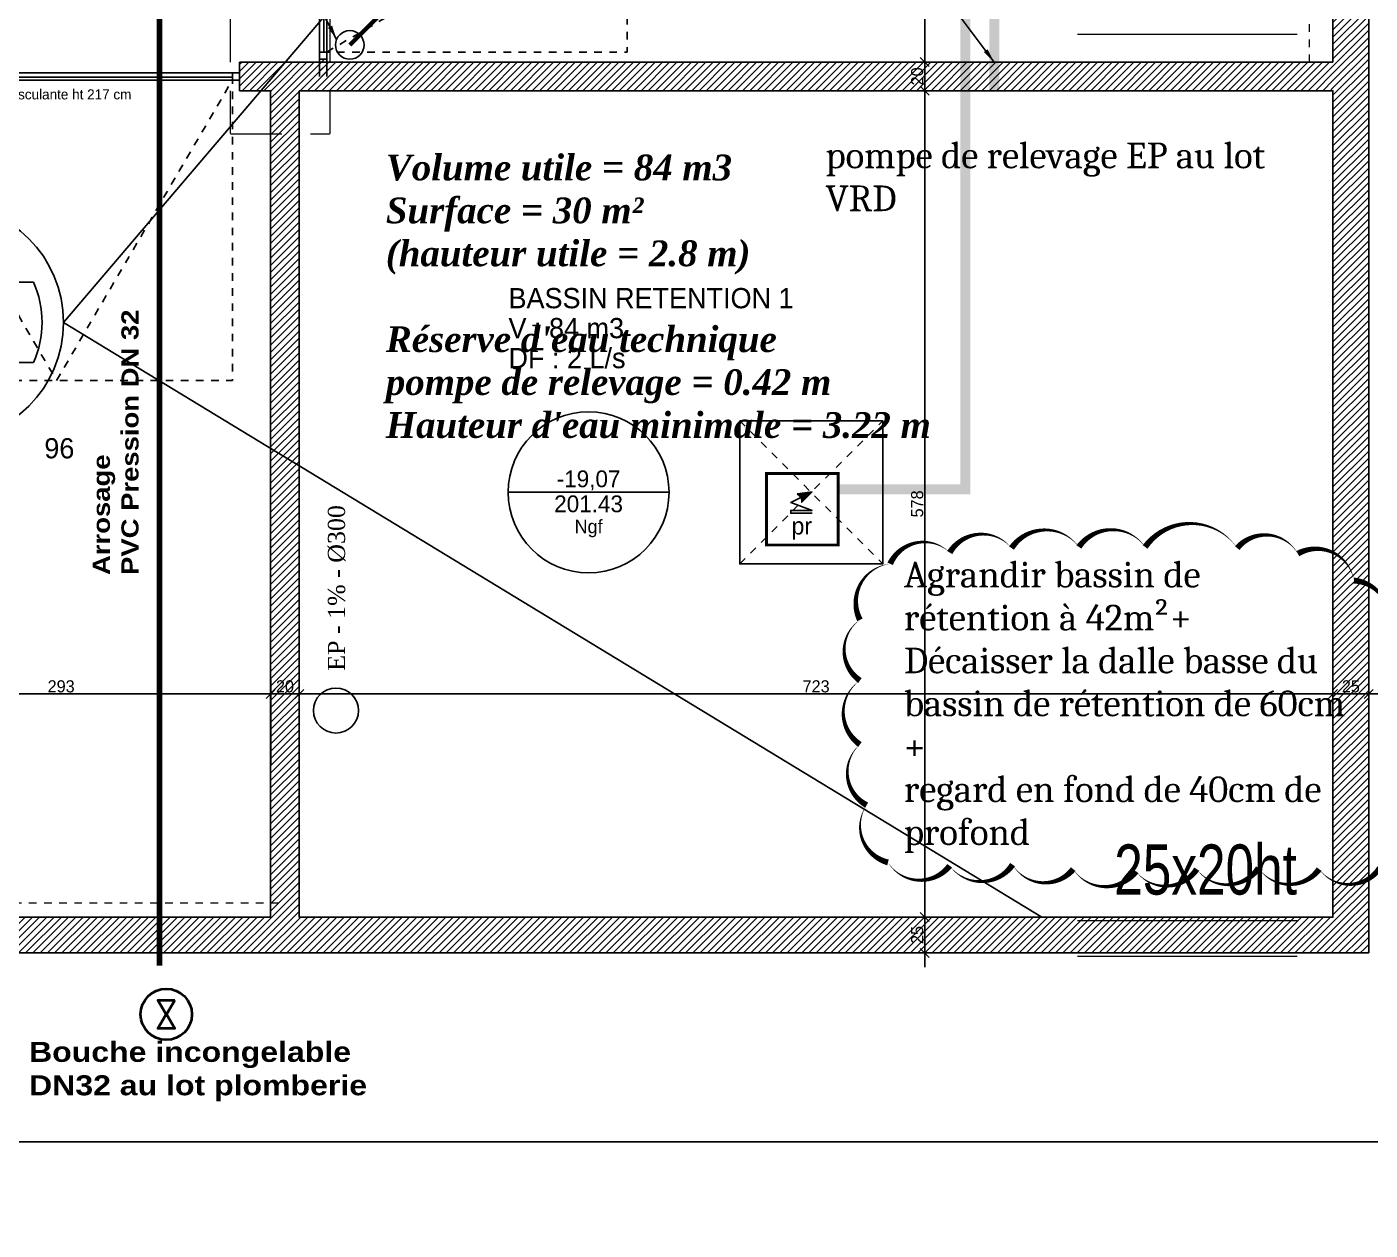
# Model space of a CAD drawing. Header units: centimetres. Extents: x 2452 to 16512, y -4226 to 6371.
# Drawn here: x 8872 to 9811, y 2131 to 2972 of the extents above; entities that cross this region are included whole.
import ezdxf

# ---------------------------------------------------------------- set-up
doc = ezdxf.new("R2010")
doc.units = ezdxf.units.CM
doc.header["$PDMODE"] = 67
for name, pattern in [('prlm_ef', [0.165, 0.1, -0.065]), ('prlm_ep', [2.5, 1.25, -0.25, 0.25, -0.25, 0.25, -0.25]), ('prlm_eu', [2, 1.25, -0.25, 0.25, -0.25]), ('Style de ligne -1', [0.41664, 0.20828, -0.20836]), ('VW-01', [0.41656, 0.20828, -0.20828])]:
    doc.linetypes.add(name, pattern=pattern)
doc.layers.get('0').update_dxf_attribs({"color": 252, "lineweight": 18})
for name, color, linetype, lineweight in [('01_poutres', 40, 'Continuous', 20), ('01_texte_repere', 252, 'Continuous', 20), ('prlm-ELEC-CFO', 1, 'Continuous', 25)]:
    doc.layers.add(name, color=color, linetype=linetype, lineweight=lineweight)
for name, color, linetype in [('01_texte', 252, 'Continuous'), ('B GÈnÈral_Hatch', 252, 'Continuous'), ('B Général', 252, 'Continuous'), ('C ANNOTATIONS-cotation', 252, 'Continuous'), ('C ANNOTATIONS-Niveaux', 252, 'Continuous'), ('C ANNOTATIONS-prestations', 252, 'Continuous'), ('C ANNOTATIONS-texte', 252, 'Continuous'), ('D SURFACES-shab', 252, 'Continuous'), ('prlm-BA', 30, 'Continuous'), ('prlm-EAU-EF', 161, 'Continuous'), ('prlm-EAU-EP', 141, 'Continuous'), ('prlm-EAU-EUEV', 25, 'Continuous'), ('prlm-MOD', 64, 'Continuous')]:
    doc.layers.add(name, color=color, linetype=linetype)
doc.layers.add('prlm-ZEROPLOT', color=254, linetype='Continuous', plot=False)
doc.styles.add('CEDREP', font='GILC____.TTF')
doc.styles.add('Eurostile', font='Eurosti.TTF')
doc.styles.add('prlm-eau-ef', font='ariblk.ttf', dxfattribs={"height": 18})
doc.styles.add('prlm-eau-ep', font='timesbi.ttf', dxfattribs={"height": 18})
doc.styles.add('prlm-eau-euev', font='pala.ttf', dxfattribs={"height": 18})
doc.styles.add('prlm-elec-cfo', font='comic.ttf', dxfattribs={"height": 12})
doc.styles.add('prlm-mod', font='cambriaz.ttf', dxfattribs={"height": 18})
doc.styles.get("Standard").update_dxf_attribs({"font": 'isocp.shx', "height": 15})
doc.dimstyles.new('100é', dxfattribs={"dimtxt": 8.470800781249999, "dimasz": 6.232177734375, "dimexe": 10, "dimexo": 25, "dimgap": 1, "dimtad": 1, "dimdec": 1, "dimtxsty": 'Eurostile', "dimblk": 'VW_SLASH', "dimblk1": 'VW_SLASH', "dimblk2": 'VW_SLASH', "dimcen": 0, "dimdle": 10, "dimazin": 0, "dimtfac": 1, "dimtdec": 1, "dimtix": 1, "dimtmove": 0, "dimatfit": 0, "dimldrblk": 'VW_FILLEDARROW', "dimfxl": 50.8, "dimfxlon": 1, "dimfrac": 2, "dimtolj": 1, "dimarcsym": 0})
doc.dimstyles.new('ISO-25', dxfattribs={"dimtxt": 2.5, "dimasz": 2.5, "dimexe": 1.25, "dimexo": 0.625, "dimtad": 1, "dimtxsty": 'Standard', "dimcen": 2.5, "dimadec": 0, "dimazin": 0, "dimtfac": 1, "dimtmove": 0, "dimatfit": 3, "dimfxl": 1, "dimarcsym": 0})
pattern_1 = [(45, (0, 0), (2.425347222222122, -2.645833333333339), [])]

# ---------------------------------------------------------------- blocks, each defined once
blk = doc.blocks.new('Parking Spaces')
at = {"layer": 'B Général', "linetype": 'Continuous'}
for p, q in [((0, 0), (3.061616997868383e-14, 500)), ((295.5, 0), (295.5000000000001, 500)), ((295.5, 0), (295.5000000000001, 500)), ((591, 0), (591, 500))]:
    blk.add_line(p, q, dxfattribs=at)
at = {"layer": 'B Général', "extrusion": (0, 0, -1), "char_height": 14.11800130208333, "attachment_point": 5, "text_direction": (-1, 1.224646799147353e-16, 0), "line_spacing_factor": 0.8941417206159927, "style": 'Eurostile'}
for s, insert in [('96', (147.75, 250)), ('97', (443.25, 250))]:
    blk.add_mtext(s, dxfattribs=dict(at, insert=insert))
blk = doc.blocks.new('Porte basculante ht200cm')
at = {"layer": 'B Général', "linetype": 'Style de ligne -1', "ltscale": 25.4}
for p, q in [((-123, -2.5), (0, -212.5)), ((0, -212.5), (123, -2.5))]:
    blk.add_line(p, q, dxfattribs=at)
at = {"layer": 'B Général', "linetype": 'Continuous', "flags": 128}
for points in [[(-128, 2.5), (128, 2.5), (128, -2.5), (-128, -2.5)], [(-123, 2.5), (123, 2.5), (123, -0.5), (-123, -0.5)]]:
    blk.add_lwpolyline(points, close=True, dxfattribs=at)
at = {"layer": 'B Général', "flags": 128}
for points in [[(-128, 2.5), (-123, 2.5), (-123, -2.5), (-128, -2.5)], [(123, 2.5), (128, 2.5), (128, -2.5), (123, -2.5)]]:
    blk.add_lwpolyline(points, close=True, dxfattribs=at)
at = {"layer": 'B Général', "linetype": 'Style de ligne -1', "ltscale": 25.4, "flags": 128}
blk.add_lwpolyline([(-123, -2.5), (123, -2.5), (123, -212.5), (-123, -212.5)], close=True, dxfattribs=at)
at = {"layer": 'B Général', "insert": (-66, -238.416693250868), "char_height": 12.94150119357639, "attachment_point": 1, "line_spacing_factor": 0.8941417206159925, "style": 'Eurostile'}
blk.add_mtext('G', dxfattribs=at)
at = {"layer": 'C ANNOTATIONS-prestations', "insert": (-62.5811138648618, -8.981973471623414), "char_height": 7.059000651041666, "attachment_point": 1, "line_spacing_factor": 0.8941417206159927, "style": 'Eurostile'}
blk.add_mtext('Porte basculante ht 217 cm', dxfattribs=at)
blk = doc.blocks.new('Groupe-131-1')
at = {"layer": 'C ANNOTATIONS-Niveaux', "linetype": 'Continuous'}
for p, q in [((9208.75, 2646.499999979091), (9321.25, 2646.499999990322)), ((9227.5, 2646.499999980962), (9302.5, 2646.499999988449))]:
    blk.add_line(p, q, dxfattribs=at)
blk.add_circle((9265, 2646.499999984705), 56.25000000000045, dxfattribs=at)
at = {"layer": 'C ANNOTATIONS-Niveaux', "attachment_point": 2, "rotation": 5.719209817114066e-09, "line_spacing_factor": 0.8941417206159925, "style": 'Eurostile'}
for s, insert, char_height in [('-19,07', (9264.999999998474, 2661.792778847553), 11.76500108506944), ('201.43', (9265.000000000216, 2644.330278847553), 11.76500108506944), ('Ngf', (9265.000000001917, 2627.301723074984), 9.412000868055555)]:
    blk.add_mtext(s, dxfattribs=dict(at, insert=insert, char_height=char_height))
blk = doc.blocks.new('xi.bouchearrosage')
at = {"layer": 'prlm-EAU-EF', "color": 0, "linetype": 'ByBlock', "lineweight": 40}
blk.add_lwpolyline([(6.000000000000011, 20), (0.2673776227212104, 10.3565034969616), (0.2673776227212086, 9.643496503038396), (6.000000000000007, 0), (-5.999999999999995, 1.77635683940025e-15), (-0.2673776227211979, 9.643496503038396), (-0.2673776227211961, 10.3565034969616), (-5.999999999999989, 20)], close=True, dxfattribs=at)
blk.add_circle((-0.04063675381208043, 9.97669265974777), 17.90617752764495, dxfattribs=at)
blk = doc.blocks.new('A$C711F189D')
at = {"layer": '01_poutres', "color": 0}
for points in [[(-125.1121214855502, -767.2000058053309), (-125.1121214855502, -200.9992455538263)], [(-195.1121214855521, -235.1510110389077), (-195.1121214855521, -767.2366799154051)], [(551.0003403111259, -747.9424614577156), (397.4612548508485, -747.9424614577156)], [(551.0003403111277, -1367.397974111025), (397.456011808019, -1367.43830742435)], [(551.0003403111277, -1392.397974111025), (397.46257885464, -1392.438305699305)]]:
    blk.add_lwpolyline(points, dxfattribs=at)
for points in [[(-195.1121214855521, -787.158645447369), (-195.1121214855521, -816.7000055827148, 0.4142135623730951), (-194.6121214855521, -817.2000055827148), (-159.0000032820826, -817.2000055827148)], [(-139.000003282119, -817.2000055827148), (-125.6121214855502, -817.2000055827148, 0.4142135623730951), (-125.1121214855502, -816.7000055827148), (-125.1121214855502, -787.2000055827148)]]:
    blk.add_lwpolyline(points, format="xyb", dxfattribs=at)
at = {"layer": '01_texte', "color": 0}
for points in [[(-311.5844390628827, -949.1198513158765), (581.0003401441718, 98.36995104541302)], [(-311.5844390628827, -949.1198513158765), (372.4250301545399, -1364.897974059797)]]:
    blk.add_lwpolyline(points, dxfattribs=at)
blk.add_lwpolyline([(-455.8088854654106, -921.0277531900379), (-332.6913793445474, -921.0277531900379, -0.2173899668978265), (-332.6913793445474, -977.2119494417152), (-455.8088854654106, -977.2119494417152, -0.2173899668978255), (-455.8088854654106, -921.0277531900379, 24.04159457879226)], format="xyb", dxfattribs=at)
blk.add_circle((-394.2501324049863, -949.1198513158765), 82.66569334210362, dxfattribs=at)
at = {"layer": '01_texte_repere', "color": 0, "insert": (486.927937869561, -1349.567636565279), "char_height": 34.99999999999999, "width": 164.8035267207524, "attachment_point": 8, "style": 'CEDREP'}
blk.add_mtext('25x20ht ', dxfattribs=at)
blk = doc.blocks.new('xi.PR')
at = {"layer": 'prlm-ELEC-CFO', "lineweight": 5}
blk.add_hatch(color=0, dxfattribs=at).paths.add_polyline_path([(-2.999999999999967, 6.000000000000012), (-0.1026311234992878, 3.698684438250359), (0, 0), (7.500000000000002, 7.5)])
at = {"layer": 'prlm-ELEC-CFO', "color": 0}
blk.add_lwpolyline([(0.954681274365611, 4.227340637182808), (-7.499999999999992, 9.769962616701378e-15), (7.500000000000009, -5.499999999999991), (-7.499999999999991, -5.499999999999989), (-7.499999999999992, -7.499999999999989), (7.500000000000008, -7.49999999999999)], dxfattribs=at)
at = {"layer": 'prlm-ELEC-CFO', "color": 0, "lineweight": 5, "flags": 128}
blk.add_lwpolyline([(-2.999999999999967, 6.000000000000012), (-0.1026311234992878, 3.698684438250359), (0, 0), (7.500000000000002, 7.5)], close=True, dxfattribs=at)
blk = doc.blocks.new('VW_SLASH')
at = {"linetype": 'ByBlock', "lineweight": -2}
blk.add_line((1.604575547459553, 0), (-1, 0), dxfattribs=at)
at = {"lineweight": 20, "flags": 128}
blk.add_lwpolyline([(0.5004275603173453, 0.5004275603173451), (-0.5004275603173451, -0.5004275603173453)], dxfattribs=at)
blk = doc.blocks.new('*D311')
at = {"layer": 'C ANNOTATIONS-cotation', "color": 0, "linetype": 'Continuous', "lineweight": -2, "transparency": 16777216}
for p, q in [((8749.711161451574, 2495.491109265465), (8749.711161451574, 2515.574346730457)), ((9042.711161451574, 2456.559209056915), (9042.711161451574, 2515.574346730457)), ((9036.4789837172, 2505.574346730457), (8755.94333918595, 2505.574346730457))]:
    blk.add_line(p, q, dxfattribs=at)
at = {"layer": 'Defpoints', "color": 0, "linetype": 'Continuous', "transparency": 16777216}
for p in [(8749.711161451574, 2505.574346730457), (8749.711161451574, 2470.491109265465), (9042.711161451574, 2431.559209056915)]:
    blk.add_point(p, dxfattribs=at)
at = {"layer": 'C ANNOTATIONS-cotation', "color": 0, "linetype": 'Continuous', "lineweight": -2, "transparency": 16777216, "xscale": 6.232177734375, "yscale": 6.232177734375, "zscale": 6.232177734375, "rotation": 180}
blk.add_blockref('VW_SLASH', (8749.711161451574, 2505.574346730457), dxfattribs=at)
at = {"layer": 'C ANNOTATIONS-cotation', "color": 0, "linetype": 'Continuous', "lineweight": -2, "transparency": 16777216, "xscale": 6.232177734375, "yscale": 6.232177734375, "zscale": 6.232177734375}
blk.add_blockref('VW_SLASH', (9042.711161451574, 2505.574346730457), dxfattribs=at)
at = {"layer": 'C ANNOTATIONS-cotation', "color": 0, "linetype": 'Continuous', "lineweight": 5, "transparency": 16777216, "insert": (8896.211161451574, 2510.809747121082), "char_height": 8.47080078125, "attachment_point": 5, "style": 'Eurostile'}
blk.add_mtext('\\A1;293', dxfattribs=at)
blk = doc.blocks.new('VW_FILLEDARROW')
at = {"linetype": 'Continuous'}
blk.add_hatch(color=250, dxfattribs=at).paths.add_polyline_path([(-1.604477611940299, 0.4299184803932193), (0, 0), (-1.604477611940298, -0.4299184803932197)])
at = {"flags": 128}
blk.add_lwpolyline([(-1.604477611940299, 0.4299184803932193), (0, 0), (-1.604477611940298, -0.4299184803932197)], close=True, dxfattribs=at)
blk = doc.blocks.new('*D312')
at = {"layer": 'C ANNOTATIONS-cotation', "color": 0, "linetype": 'Continuous', "lineweight": -2, "transparency": 16777216}
for p, q in [((9042.711161451574, 2456.559209056915), (9042.711161451574, 2515.574346730457)), ((9062.711161451574, 2487.347740786826), (9062.711161451574, 2515.574346730457)), ((9056.4789837172, 2505.574346730457), (9048.94333918595, 2505.574346730457))]:
    blk.add_line(p, q, dxfattribs=at)
at = {"layer": 'Defpoints', "color": 0, "linetype": 'Continuous', "transparency": 16777216}
for p in [(9042.711161451574, 2505.574346730457), (9062.711161451574, 2462.347740786826), (9042.711161451574, 2431.559209056915)]:
    blk.add_point(p, dxfattribs=at)
at = {"layer": 'C ANNOTATIONS-cotation', "color": 0, "linetype": 'Continuous', "lineweight": -2, "transparency": 16777216, "xscale": 6.232177734375, "yscale": 6.232177734375, "zscale": 6.232177734375, "rotation": 180}
blk.add_blockref('VW_SLASH', (9042.711161451574, 2505.574346730457), dxfattribs=at)
at = {"layer": 'C ANNOTATIONS-cotation', "color": 0, "linetype": 'Continuous', "lineweight": -2, "transparency": 16777216, "xscale": 6.232177734375, "yscale": 6.232177734375, "zscale": 6.232177734375}
blk.add_blockref('VW_SLASH', (9062.711161451574, 2505.574346730457), dxfattribs=at)
at = {"layer": 'C ANNOTATIONS-cotation', "color": 0, "linetype": 'Continuous', "lineweight": 5, "transparency": 16777216, "insert": (9052.711161451574, 2510.809747121082), "char_height": 8.47080078125, "attachment_point": 5, "style": 'Eurostile'}
blk.add_mtext('\\A1;20', dxfattribs=at)
blk = doc.blocks.new('*D313')
at = {"layer": 'C ANNOTATIONS-cotation', "color": 0, "linetype": 'Continuous', "lineweight": -2, "transparency": 16777216}
for p, q in [((9062.711161451574, 2487.347740786826), (9062.711161451574, 2515.574346730457)), ((9785.50150203069, 2454.774346730457), (9785.50150203069, 2515.574346730457)), ((9779.269324296314, 2505.574346730457), (9068.94333918595, 2505.574346730457))]:
    blk.add_line(p, q, dxfattribs=at)
at = {"layer": 'Defpoints', "color": 0, "linetype": 'Continuous', "transparency": 16777216}
for p in [(9062.711161451574, 2505.574346730457), (9062.711161451574, 2462.347740786826), (9785.50150203069, 2349.550145215102)]:
    blk.add_point(p, dxfattribs=at)
at = {"layer": 'C ANNOTATIONS-cotation', "color": 0, "linetype": 'Continuous', "lineweight": -2, "transparency": 16777216, "xscale": 6.232177734375, "yscale": 6.232177734375, "zscale": 6.232177734375, "rotation": 180}
blk.add_blockref('VW_SLASH', (9062.711161451574, 2505.574346730457), dxfattribs=at)
at = {"layer": 'C ANNOTATIONS-cotation', "color": 0, "linetype": 'Continuous', "lineweight": -2, "transparency": 16777216, "xscale": 6.232177734375, "yscale": 6.232177734375, "zscale": 6.232177734375}
blk.add_blockref('VW_SLASH', (9785.50150203069, 2505.574346730457), dxfattribs=at)
at = {"layer": 'C ANNOTATIONS-cotation', "color": 0, "linetype": 'Continuous', "lineweight": 5, "transparency": 16777216, "insert": (9424.106331741132, 2510.809747121082), "char_height": 8.47080078125, "attachment_point": 5, "style": 'Eurostile'}
blk.add_mtext('\\A1;723', dxfattribs=at)
blk = doc.blocks.new('*D314')
at = {"layer": 'C ANNOTATIONS-cotation', "color": 0, "linetype": 'Continuous', "lineweight": -2, "transparency": 16777216}
for p, q in [((9785.50150203069, 2454.774346730457), (9785.50150203069, 2515.574346730457)), ((9810.50150203069, 2454.774346730457), (9810.50150203069, 2515.574346730457)), ((9804.269324296314, 2505.574346730457), (9791.733679765064, 2505.574346730457))]:
    blk.add_line(p, q, dxfattribs=at)
at = {"layer": 'Defpoints', "color": 0, "linetype": 'Continuous', "transparency": 16777216}
for p in [(9785.50150203069, 2505.574346730457), (9810.50150203069, 2376.059209056915), (9785.50150203069, 2349.550145215102)]:
    blk.add_point(p, dxfattribs=at)
at = {"layer": 'C ANNOTATIONS-cotation', "color": 0, "linetype": 'Continuous', "lineweight": -2, "transparency": 16777216, "xscale": 6.232177734375, "yscale": 6.232177734375, "zscale": 6.232177734375, "rotation": 180}
blk.add_blockref('VW_SLASH', (9785.50150203069, 2505.574346730457), dxfattribs=at)
at = {"layer": 'C ANNOTATIONS-cotation', "color": 0, "linetype": 'Continuous', "lineweight": -2, "transparency": 16777216, "xscale": 6.232177734375, "yscale": 6.232177734375, "zscale": 6.232177734375}
blk.add_blockref('VW_SLASH', (9810.50150203069, 2505.574346730457), dxfattribs=at)
at = {"layer": 'C ANNOTATIONS-cotation', "color": 0, "linetype": 'Continuous', "lineweight": 5, "transparency": 16777216, "insert": (9798.00150203069, 2510.809747121082), "char_height": 8.47080078125, "attachment_point": 5, "style": 'Eurostile'}
blk.add_mtext('\\A1;25', dxfattribs=at)
blk = doc.blocks.new('*D334')
at = {"layer": 'C ANNOTATIONS-cotation', "color": 0, "linetype": 'Continuous', "lineweight": -2, "transparency": 16777216}
blk.add_line((9500.016946024829, 2953.480291426561), (9500.016946024829, 3201.015935957811), dxfattribs=at)
at = {"layer": 'Defpoints', "color": 0, "linetype": 'Continuous', "transparency": 16777216}
for p in [(9500.016946024829, 3207.248113692186), (9581.926192041057, 3207.248113692186), (9556.016946024829, 2947.248113692186)]:
    blk.add_point(p, dxfattribs=at)
at = {"layer": 'C ANNOTATIONS-cotation', "color": 0, "linetype": 'Continuous', "lineweight": -2, "transparency": 16777216, "xscale": 6.232177734375, "yscale": 6.232177734375, "zscale": 6.232177734375}
for p, rotation in [((9500.016946024829, 3207.248113692186), 90), ((9500.016946024829, 2947.248113692186), 270)]:
    blk.add_blockref('VW_SLASH', p, dxfattribs=dict(at, rotation=rotation))
at = {"layer": 'C ANNOTATIONS-cotation', "color": 0, "linetype": 'Continuous', "lineweight": 5, "transparency": 16777216, "insert": (9494.781545634203, 3077.248113692188), "char_height": 8.47080078125, "attachment_point": 5, "rotation": 90, "style": 'Eurostile'}
blk.add_mtext('\\A1;260', dxfattribs=at)
blk = doc.blocks.new('*D335')
at = {"layer": 'C ANNOTATIONS-cotation', "color": 0, "linetype": 'Continuous', "lineweight": -2, "transparency": 16777216}
blk.add_line((9500.016946024829, 2933.480291426561), (9500.016946024829, 2941.015935957811), dxfattribs=at)
at = {"layer": 'Defpoints', "color": 0, "linetype": 'Continuous', "transparency": 16777216}
for p in [(9500.016946024829, 2947.248113692186), (9556.016946024829, 2947.248113692186), (9544.469940641055, 2927.248113692186)]:
    blk.add_point(p, dxfattribs=at)
at = {"layer": 'C ANNOTATIONS-cotation', "color": 0, "linetype": 'Continuous', "lineweight": -2, "transparency": 16777216, "xscale": 6.232177734375, "yscale": 6.232177734375, "zscale": 6.232177734375}
for p, rotation in [((9500.016946024829, 2947.248113692186), 90), ((9500.016946024829, 2927.248113692186), 270)]:
    blk.add_blockref('VW_SLASH', p, dxfattribs=dict(at, rotation=rotation))
at = {"layer": 'C ANNOTATIONS-cotation', "color": 0, "linetype": 'Continuous', "lineweight": 5, "transparency": 16777216, "insert": (9494.781545634203, 2937.248113692188), "char_height": 8.47080078125, "attachment_point": 5, "rotation": 90, "style": 'Eurostile'}
blk.add_mtext('\\A1;20', dxfattribs=at)
blk = doc.blocks.new('*D336')
at = {"layer": 'C ANNOTATIONS-cotation', "color": 0, "linetype": 'Continuous', "lineweight": -2, "transparency": 16777216}
blk.add_line((9500.016946024829, 2355.782322949478), (9500.016946024829, 2921.015935957811), dxfattribs=at)
at = {"layer": 'Defpoints', "color": 0, "linetype": 'Continuous', "transparency": 16777216}
for p in [(9500.016946024829, 2927.248113692186), (9544.469940641055, 2927.248113692186), (9533.016946024829, 2349.550145215103)]:
    blk.add_point(p, dxfattribs=at)
at = {"layer": 'C ANNOTATIONS-cotation', "color": 0, "linetype": 'Continuous', "lineweight": -2, "transparency": 16777216, "xscale": 6.232177734375, "yscale": 6.232177734375, "zscale": 6.232177734375}
for p, rotation in [((9500.016946024829, 2927.248113692186), 90), ((9500.016946024829, 2349.550145215103), 270)]:
    blk.add_blockref('VW_SLASH', p, dxfattribs=dict(at, rotation=rotation))
at = {"layer": 'C ANNOTATIONS-cotation', "color": 0, "linetype": 'Continuous', "lineweight": 5, "transparency": 16777216, "insert": (9494.781545634203, 2638.399129453646), "char_height": 8.47080078125, "attachment_point": 5, "rotation": 90, "style": 'Eurostile'}
blk.add_mtext('\\A1;578', dxfattribs=at)
blk = doc.blocks.new('*D337')
at = {"layer": 'C ANNOTATIONS-cotation', "color": 0, "linetype": 'Continuous', "lineweight": -2, "transparency": 16777216}
blk.add_line((9500.016946024829, 2330.782322949479), (9500.016946024829, 2343.317967480728), dxfattribs=at)
at = {"layer": 'Defpoints', "color": 0, "linetype": 'Continuous', "transparency": 16777216}
for p in [(9500.016946024829, 2349.550145215103), (9533.016946024829, 2349.550145215103), (9533.016946024829, 2324.550145215104)]:
    blk.add_point(p, dxfattribs=at)
at = {"layer": 'C ANNOTATIONS-cotation', "color": 0, "linetype": 'Continuous', "lineweight": -2, "transparency": 16777216, "xscale": 6.232177734375, "yscale": 6.232177734375, "zscale": 6.232177734375}
for p, rotation in [((9500.016946024829, 2349.550145215103), 90), ((9500.016946024829, 2324.550145215104), 270)]:
    blk.add_blockref('VW_SLASH', p, dxfattribs=dict(at, rotation=rotation))
at = {"layer": 'C ANNOTATIONS-cotation', "color": 0, "linetype": 'Continuous', "lineweight": 5, "transparency": 16777216, "insert": (9494.781545634203, 2337.050145215105), "char_height": 8.47080078125, "attachment_point": 5, "rotation": 90, "style": 'Eurostile'}
blk.add_mtext('\\A1;25', dxfattribs=at)

msp = doc.modelspace()

# ---------------------------------------------------------------- hatches: boundary and pattern name
at = {"layer": 'B GÈnÈral_Hatch', "linetype": 'Continuous'}
h = msp.add_hatch(dxfattribs=at)
h.set_pattern_fill('50_BETON', color=256, style=0, pattern_type=2)
h.set_pattern_definition(pattern_1)
h.paths.add_polyline_path([(9785.48455600586, 2349.490936158188), (9810.48455600586, 2324.490936158188), (9810.48455600586, 3472.188904635271), (9785.48455600586, 3472.188904635271)])
h = msp.add_hatch(dxfattribs=at)
h.set_pattern_fill('50_BETON', color=256, style=0, pattern_type=2)
h.set_pattern_definition(pattern_1)
h.paths.add_polyline_path([(9785.484556005862, 2927.188904635272), (9785.48455600586, 2947.188904635272), (9021, 2947.188904635271), (9021, 2927.188904635271)])
h = msp.add_hatch(dxfattribs=at)
h.set_pattern_fill('50_BETON', color=256, style=0, pattern_type=2)
h.set_pattern_definition(pattern_1)
h.paths.add_polyline_path([(9076.898915681428, 2937.188992713594), (9081.898915678325, 2937.188816556949), (9081.89933845739, 2949.188904985569), (9076.899338460493, 2949.189081142214)])
h = msp.add_hatch(dxfattribs=at)
h.set_pattern_fill('50_BETON', color=256, style=0, pattern_type=2)
h.set_pattern_definition(pattern_1)
h.paths.add_polyline_path([(9062.694215426745, 2927.188904635271), (9042.694215426745, 2927.188904635271), (9042.694215426745, 2349.490936158188), (9062.694215426745, 2349.490936158188)])
h = msp.add_hatch(dxfattribs=at)
h.set_pattern_fill('50_BETON', color=256, style=0, pattern_type=2)
h.set_pattern_definition(pattern_1)
h.paths.add_polyline_path([(9810.484556005858, 2324.490936158188), (9785.48455600586, 2349.490936158188), (8451.484862326142, 2349.490936158189), (8426.484862326142, 2324.490936158189)])

# ---------------------------------------------------------------- linework, layer by layer
at = {"layer": 'B Général', "linetype": 'VW-01', "lineweight": 18, "ltscale": 25.4}
for p, q in [((9769, 2947.188904635272), (9769, 3472.188904635271)), ((8450.484212579606, 2359.490936041795), (9050.483563081638, 2359.490936041795))]:
    msp.add_line(p, q, dxfattribs=at)
at = {"layer": 'B Général', "linetype": 'Continuous', "lineweight": 18}
for p, q in [((9810.48455600586, 3472.188904635271), (9810.48455600586, 2324.490936158188)), ((9785.48455600586, 3207.188904635271), (9785.48455600586, 2947.188904635272)), ((9021, 2947.188904635271), (9785.48455600586, 2947.188904635272)), ((9076.898915681428, 2937.188992713594), (9076.899338460493, 2949.189081142214)), ((9081.898915678325, 2937.188816556949), (9081.89933845739, 2949.188904985569)), ((9021, 2927.188904635271), (9042.694215426745, 2927.188904635271)), ((9042.694215426745, 2349.490936158188), (9042.694215426745, 2927.188904635271)), ((9062.694215426745, 2927.188904635271), (9785.48455600586, 2927.188904635272)), ((9062.694215426745, 2349.490936158188), (9062.694215426745, 2927.188904635271)), ((9785.48455600586, 2927.188904635272), (9785.48455600586, 2349.490936158188)), ((8749.694215426745, 2349.490936158189), (9042.694215426745, 2349.490936158188)), ((9062.694215426745, 2349.490936158188), (9785.48455600586, 2349.490936158188)), ((8426.484862326142, 2324.490936158189), (9810.48455600586, 2324.490936158188))]:
    msp.add_line(p, q, dxfattribs=at)
at = {"layer": 'B Général', "linetype": 'Continuous'}
for p, q in [((9810.48455600586, 3472.188904635271), (9810.48455600586, 2324.490936158188)), ((9785.48455600586, 3207.188904635271), (9785.48455600586, 2947.188904635272)), ((9021, 2947.188904635271), (9785.48455600586, 2947.188904635272)), ((9021, 2927.188904635271), (9021, 2947.188904635271)), ((9076.898915681428, 2937.188992713594), (9076.899338460493, 2949.189081142214)), ((9081.89933845739, 2949.188904985569), (9076.899338460493, 2949.189081142214)), ((9081.898915678325, 2937.188816556949), (9081.89933845739, 2949.188904985569)), ((9581.909246016228, 2947.188904635271), (9081.909246016228, 2947.188904635271)), ((9021, 2927.188904635271), (9042.694215426745, 2927.188904635271)), ((9042.694215426745, 2349.490936158188), (9042.694215426745, 2927.188904635271)), ((9062.694215426745, 2927.188904635271), (9785.48455600586, 2927.188904635272)), ((9062.694215426745, 2349.490936158188), (9062.694215426745, 2927.188904635271)), ((9785.48455600586, 2927.188904635271), (9785.48455600586, 2349.490936158188)), ((8749.694215426745, 2349.490936158189), (9042.694215426745, 2349.490936158188)), ((9062.694215426745, 2349.490936158188), (9785.48455600586, 2349.490936158188)), ((8426.484862326142, 2324.490936158189), (9810.48455600586, 2324.490936158188))]:
    msp.add_line(p, q, dxfattribs=at)
at = {"layer": 'B Général', "linetype": 'VW-01', "ltscale": 25.4}
for p, q in [((9370.7031939778, 2596.5), (9470.7031939778, 2696.5)), ((9370.7031939778, 2696.5), (9470.7031939778, 2596.5))]:
    msp.add_line(p, q, dxfattribs=at)
at = {"layer": 'B Général', "linetype": 'Continuous', "flags": 128}
msp.add_lwpolyline([(9370.7031939778, 2696.5), (9470.7031939778, 2696.5), (9470.7031939778, 2596.5), (9370.7031939778, 2596.5)], close=True, dxfattribs=at)
at = {"layer": 'D SURFACES-shab', "flags": 128}
msp.add_lwpolyline([(9062.694215426745, 2927.188904635271), (9785.48455600586, 2927.188904635271), (9785.48455600586, 2349.490936158188), (9062.694215426745, 2349.490936158188)], close=True, dxfattribs=at)
at = {"layer": 'prlm-EAU-EF', "linetype": 'prlm_ef', "ltscale": 100, "const_width": 4, "flags": 128}
msp.add_lwpolyline([(8964.95543180683, 3273.798964820359), (8964.95543180683, 2315.506268496323)], dxfattribs=at)
at = {"layer": 'prlm-EAU-EP', "linetype": 'prlm_ep', "ltscale": 20, "const_width": 7, "flags": 128}
msp.add_lwpolyline([(9528.338447560624, 2927.188904635271), (9528.338447560624, 3992.460900056807), (9766.184289484047, 4230.30674198023), (10753.96825782593, 4230.30674198023), (11425.78028318907, 4902.118767343366), (11425.78028318907, 5186.7787740085), (11557.27500046863, 5186.7787740085)], dxfattribs=at)
at = {"layer": 'prlm-EAU-EP', "linetype": 'prlm_ep', "ltscale": 20, "flags": 128}
msp.add_lwpolyline([(10862.3836213164, 2134.255009989256, 7, 7, 0), (10862.3836213164, 3287.126335860663, 7, 7, 0), (9548.626423809888, 3287.126335860663, 7, 7, 0), (9548.626423809888, 2927.188904635271, 0, 0, 0)], format="xyseb", dxfattribs=at)
at = {"layer": 'prlm-EAU-EP', "color": 1, "linetype": 'prlm_ep', "ltscale": 20, "const_width": 7, "flags": 128}
msp.add_lwpolyline([(9528.338447560624, 2927.188904635271), (9528.338447560624, 2648.629613102858), (9439.454206131282, 2648.629613102858)], dxfattribs=at)
at = {"layer": 'prlm-EAU-EP'}
msp.add_circle((9088.358049696471, 2493.937597149528), 15.75, dxfattribs=at)
at = {"layer": 'prlm-EAU-EUEV', "linetype": 'prlm_eu', "ltscale": 50, "const_width": 3, "flags": 128}
msp.add_lwpolyline([(9098.054072178813, 2959.204764401715), (9567.514517260057, 3428.665209482958), (9567.514517260057, 3948.480228587188), (9966.913703754268, 4347.879415081399), (10747.50989433067, 4347.879415081399), (10747.50989433067, 4576.905021835097), (10731.02477941232, 4576.905021835097), (10731.02477941232, 4792.614713688858)], dxfattribs=at)
at = {"layer": 'prlm-EAU-EUEV'}
msp.add_circle((9098.054072178813, 2959.204764401715), 10, dxfattribs=at)
at = {"layer": 'prlm-MOD', "const_width": 2}
msp.add_lwpolyline([(9389.454206131282, 2659.632971241303), (9439.454206131282, 2659.632971241303), (9439.454206131282, 2609.632971241303), (9389.454206131284, 2609.632971241303), (9389.454206131284, 2659.632971241303)], dxfattribs=at)
at = {"layer": 'prlm-MOD'}
msp.add_lwpolyline([(9822.166791779042, 2548.672269634906, 0, 4.2, 0.52056705), (9800.182294843984, 2584.774652149727, 0, 4.2, 0.52056705), (9800.182294843984, 2584.774652149727, 0, 4.2, 0.52056705), (9760.924222835129, 2603.610697446168, 0, 4.2, 0.52056705), (9760.924222835129, 2603.610697446168, 0, 4.2, 0.52056705), (9718.525536252113, 2607.534870861258, 0, 4.2, 0.52056705), (9718.525536252113, 2607.534870861258, 0, 4.2, 0.52056705), (9654.142287762073, 2608.31969264027, 0, 4.2, 0.52056705), (9607.817735503393, 2608.319692640271, 0, 4.2, 0.52056705), (9607.817735503393, 2608.319692640271, 0, 4.2, 0.52056705), (9560.70806208717, 2607.534870861258, 0, 4.2, 0.52056705), (9560.70806208717, 2607.534870861258, 0, 4.2, 0.52056705), (9517.52418937462, 2604.395519225176, 0, 4.2, 0.52056705), (9517.52418937462, 2604.395519225176, 0, 4.2, 0.52056705), (9475.91062394916, 2596.547172394996, 0, 4.2, 0.52056705), (9475.91062394916, 2596.547172394996, 0, 4.2, 0.52056705), (9454.711313143624, 2557.305438244093, 0, 4.2, 0.52056705), (9454.711313143624, 2557.305438244093, 0, 4.2, 0.52056705), (9454.711313143624, 2514.924384717131, 0, 4.2, 0.52056705), (9454.711313143624, 2514.924384717131, 0, 4.2, 0.52056705), (9454.711313143624, 2470.188801333098, 0, 4.2, 0.52056705), (9454.711313143624, 2470.188801333098, 0, 4.2, 0.52056705), (9459.422235004879, 2427.807747806133, 0, 4.2, 0.52056705), (9459.422235004879, 2427.807747806133, 0, 4.2, 0.52056705), (9474.340316662072, 2387.781191876222, 0, 4.2, 0.52056705), (9474.340316662072, 2387.781191876222, 0, 4.2, 0.52056705), (9517.52418937462, 2385.426662019152, 0, 4.2, 0.52056705), (9517.52418937462, 2385.426662019152, 0, 4.2, 0.52056705), (9561.49324821669, 2386.211516058184, 0, 4.2, 0.52056705), (9561.49324821669, 2386.211516058184, 0, 4.2, 0.52056705), (9603.891934799703, 2383.0721644221, 0, 4.2, 0.52056705), (9603.891934799703, 2383.0721644221, 0, 4.2, 0.52056705), (9647.86099364178, 2381.502520864082, 0, 4.2, 0.52056705), (9647.86099364178, 2381.502520864082, 0, 4.2, 0.52056705), (9690.259680224799, 2383.0721644221, 0, 4.2, 0.52056705), (9690.2596802248, 2383.0721644221, 0, 4.2, 0.52056705), (9733.443552937342, 2383.857018461133, 0, 4.2, 0.52056705), (9733.443552937342, 2383.857018461133, 0, 4.2, 0.52056705), (9775.842304492324, 2383.0721644221, 0, 4.2, 0.52056705), (9775.842304492324, 2383.0721644221, 0, 4.2, 0.52056705), (9818.240991075347, 2383.857018461133, 0, 4.2, 0.52056705)], format="xyseb", dxfattribs=at)
at = {"layer": 'prlm-ZEROPLOT'}
msp.add_lwpolyline([(8418.484862324302, 4917.388168060701), (10859.38766629214, 4917.388168173071), (10859.38913113581, 3517.38999376426), (9818.48455593083, 3517.38999376426), (9818.48455593083, 2192.490936275804), (8418.484862262412, 2192.490936275775)], close=True, dxfattribs=at)

# ---------------------------------------------------------------- block references
at = {"layer": 'B Général', "rotation": 89.99798139353518}
msp.add_blockref('Porte basculante ht200cm', (9079.403848069067, 3077.188992984451), dxfattribs=at)
at = {"layer": 'B Général'}
for name, p in [('Porte basculante ht200cm', (8893, 2937.188904635271)), ('Groupe-131-1', (0, 0))]:
    msp.add_blockref(name, p, dxfattribs=at)
at = {"layer": 'B Général', "xscale": -1}
msp.add_blockref('Parking Spaces', (9042.694215426745, 2427.188904635271), dxfattribs=at)
at = {"layer": 'prlm-BA'}
msp.add_blockref('A$C711F189D', (9209.484212606141, 3714.388910204608), dxfattribs=at)
at = {"layer": 'prlm-EAU-EF'}
msp.add_blockref('xi.bouchearrosage', (8969.744255238162, 2271.606559372646), dxfattribs=at)
at = {"layer": 'prlm-ELEC-CFO', "rotation": 359.999999999849}
msp.add_blockref('xi.PR', (9413.837772401843, 2639.375433248051), dxfattribs=at)

# ---------------------------------------------------------------- texts
at = {"layer": 'C ANNOTATIONS-texte', "char_height": 14.11800130208333, "attachment_point": 1, "line_spacing_factor": 0.8941417206159927, "style": 'Eurostile'}
for s, insert in [('BASSIN RETENTION 1', (9209, 2789.261334635416)), ('V : 84 m3', (9209, 2768.306334635417)), ('DF : 2 L/s', (9209, 2747.351334635417))]:
    msp.add_mtext(s, dxfattribs=dict(at, insert=insert))
at = {"layer": 'C ANNOTATIONS-texte', "color": 7, "char_height": 14.11800130208333, "attachment_point": 1, "line_spacing_factor": 0.8941417206159927, "style": 'Eurostile'}
for s, insert in [('BASSIN RETENTION 1', (9209.016946024829, 2789.320543692332)), ('V : 84 m3', (9209.016946024829, 2768.365543692332)), ('DF : 2 L/s', (9209.016946024829, 2747.410543692332))]:
    msp.add_mtext(s, dxfattribs=dict(at, insert=insert))
at = {"layer": 'prlm-EAU-EF', "linetype": 'prlm_ef', "ltscale": 100, "insert": (8918.321132076771, 2588.721484692576), "char_height": 11.99999999999999, "width": 313.3360090543715, "attachment_point": 1, "rotation": 90, "style": 'prlm-eau-ef'}
msp.add_mtext('Arrosage\\PPVC Pression DN 32', dxfattribs=at)
at = {"layer": 'prlm-EAU-EF', "insert": (8873.775930154818, 2262.351025795622), "char_height": 14, "width": 254.5322950981424, "attachment_point": 1, "style": 'prlm-eau-ef'}
msp.add_mtext('Bouche incongelable DN32 au lot plomberie', dxfattribs=at)
at = {"layer": 'prlm-EAU-EP', "insert": (9123.24948722202, 2882.559521143354), "char_height": 18, "attachment_point": 1, "style": 'prlm-eau-ep'}
msp.add_mtext_dynamic_manual_height_columns("Volume utile = 84 m3\\PSurface = 30 m²\\P(hauteur utile = 2.8 m)\\P\\PRéserve d'eau technique\\Ppompe de relevage = 0.42 m\\PHauteur d'eau minimale = 3.22 m", width=478.1056925707599, gutter_width=75, heights=[0], dxfattribs=at)
at = {"layer": 'prlm-EAU-EP', "insert": (9082.706715454127, 2521.753726755713), "char_height": 12, "width": 151.0859237425319, "attachment_point": 1, "rotation": 89.99999999999969, "style": 'prlm-eau-euev'}
msp.add_mtext('EP - 1% - %%C300', dxfattribs=at)
at = {"layer": 'prlm-MOD', "char_height": 18, "attachment_point": 1, "style": 'prlm-mod'}
for s, insert in [('pompe de relevage EP au lot VRD', (9430.71856818506, 2891.001005926909)), ('Agrandir bassin de rétention à 42m²+\\PDécaisser la dalle basse du bassin de rétention de 60cm +\\Pregard en fond de 40cm de profond', (9485.514555144422, 2597.982991877147))]:
    msp.add_mtext_dynamic_manual_height_columns(s, width=313.498975875038, gutter_width=75, heights=[0], dxfattribs=dict(at, insert=insert))

# ---------------------------------------------------------------- dimensions: what is measured, and where the dimension line sits
at = {"layer": 'C ANNOTATIONS-cotation', "color": 7, "linetype": 'Continuous', "lineweight": 5}
for base, p1, p2, picture, middle in [((9500.016946024829, 3207.248113692186), (9556.016946024829, 2947.248113692186), (9581.926192041057, 3207.248113692186), '*D334', (9494.781545634203, 3077.248113692188)), ((9500.016946024829, 2947.248113692186), (9544.469940641055, 2927.248113692186), (9556.016946024829, 2947.248113692186), '*D335', (9494.781545634203, 2937.248113692188)), ((9500.016946024829, 2927.248113692186), (9533.016946024829, 2349.550145215103), (9544.469940641055, 2927.248113692186), '*D336', (9494.781545634203, 2638.399129453646)), ((9500.016946024829, 2349.550145215103), (9533.016946024829, 2324.550145215104), (9533.016946024829, 2349.550145215103), '*D337', (9494.781545634203, 2337.050145215105))]:
    dim = msp.add_linear_dim(base=base, p1=p1, p2=p2, angle=270, dimstyle='100é', override={"dimtxt": 8.47080078125, "dimdec": 0, "dimpost": '<>', "dimtxsty": 'Eurostile', "dimse1": 1, "dimse2": 1, "dimtmove": 2}, dxfattribs=at)
    dim.commit()
    dim.dimension.update_dxf_attribs({"geometry": picture, "text_midpoint": middle})
for base, p1, p2, picture, middle in [((8749.711161451574, 2505.574346730457), (9042.711161451574, 2431.559209056915), (8749.711161451574, 2470.491109265465), '*D311', (8896.211161451574, 2510.809747121082)), ((9042.711161451574, 2505.574346730457), (9062.711161451574, 2462.347740786826), (9042.711161451574, 2431.559209056915), '*D312', (9052.711161451574, 2510.809747121082)), ((9062.711161451574, 2505.574346730457), (9785.50150203069, 2349.550145215102), (9062.711161451574, 2462.347740786826), '*D313', (9424.106331741132, 2510.809747121082)), ((9785.50150203069, 2505.574346730457), (9810.50150203069, 2376.059209056915), (9785.50150203069, 2349.550145215102), '*D314', (9798.00150203069, 2510.809747121082))]:
    dim = msp.add_linear_dim(base=base, p1=p1, p2=p2, dimstyle='100é', override={"dimtxt": 8.47080078125, "dimdec": 0, "dimpost": '<>', "dimtxsty": 'Eurostile', "dimtmove": 2}, dxfattribs=at)
    dim.commit()
    dim.dimension.update_dxf_attribs({"geometry": picture, "text_midpoint": middle})

# ---------------------------------------------------------------- leaders
at = {"layer": 'prlm-EAU-EP'}
msp.add_leader([(9548.626423809888, 2947.188904635271), (9515.106196070896, 2992.182081777605), (9429.308482608307, 2992.18208177753)], dimstyle='ISO-25', override={"dimasz": 10, "dimtad": 0}, dxfattribs=at)
at = {"layer": 'prlm-EAU-EUEV'}
msp.add_leader([(9088.825414758754, 2963.055982679504), (9072.901497419283, 2993.78088839406), (9001.15727123927, 2993.780888394196)], dimstyle='ISO-25', override={"dimasz": 10, "dimgap": 0.625, "dimtad": 0}, dxfattribs=at)

# ---------------------------------------------------------------- next in the draw order: texts
at = {"layer": 'prlm-ELEC-CFO', "lineweight": 20, "insert": (9414.090609316692, 2629.014878570034), "char_height": 12, "attachment_point": 2, "line_spacing_factor": 0.8, "style": 'prlm-elec-cfo', "bg_fill": 3, "box_fill_scale": 0.95, "bg_fill_color": 256, "bg_fill_transparency": 0}
msp.add_mtext('pr', dxfattribs=at)

# ---------------------------------------------------------------- next in the draw order: linework, layer by layer
at = {"layer": 'D SURFACES-shab', "flags": 128}
msp.add_lwpolyline([(9062.711161451574, 2927.248113692186), (9785.50150203069, 2927.248113692186), (9785.50150203069, 2349.550145215103), (9062.711161451574, 2349.550145215103)], close=True, dxfattribs=at)

doc.saveas('drawing.dxf')
